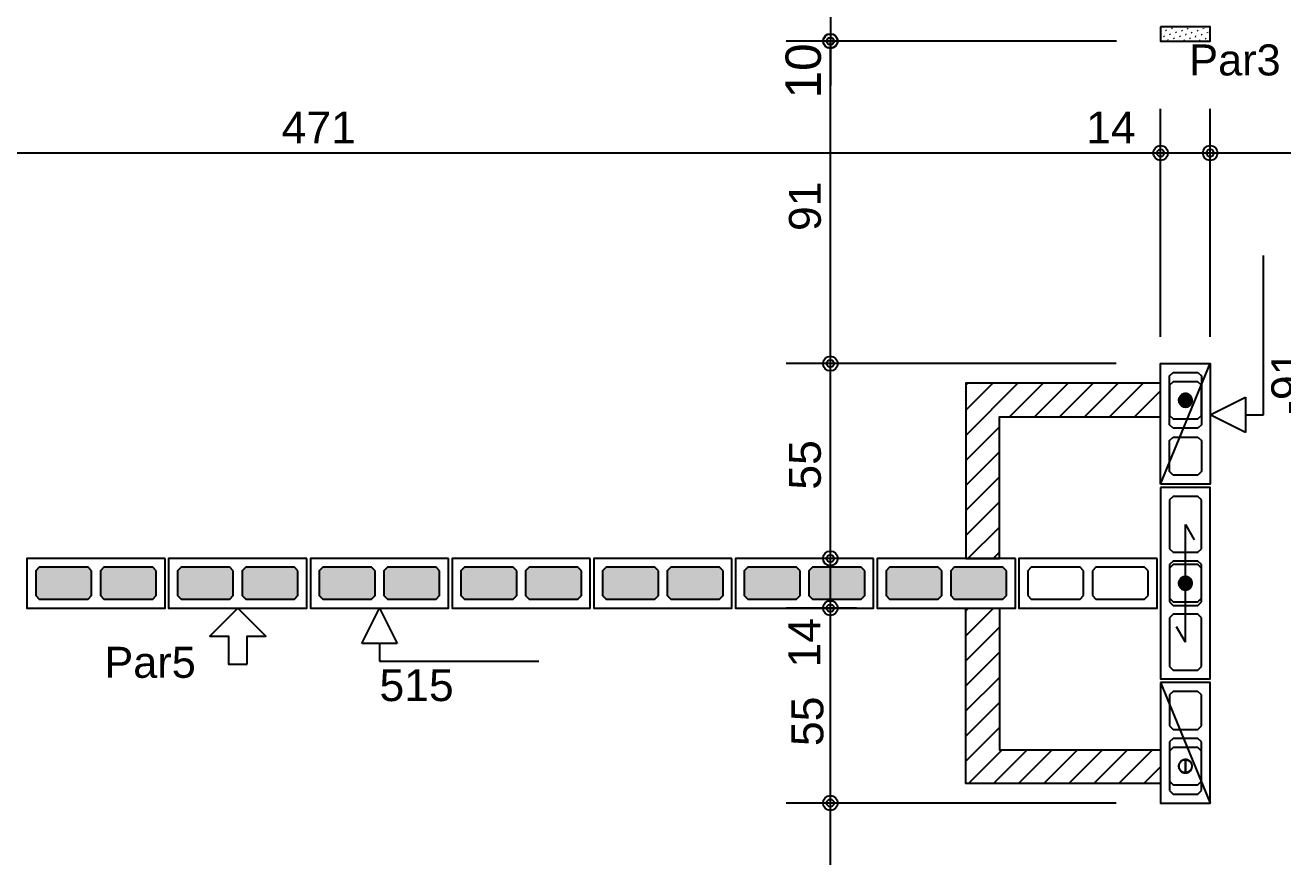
# Model space of a CAD drawing. Extents: x 0 to 119, y 0 to 84.
# Drawn here: x 15.12 to 22.22, y 62.32 to 67.01 of the extents above; entities that cross this region are included whole.
import ezdxf

# ---------------------------------------------------------------- set-up
doc = ezdxf.new("R2010")
doc.units = 0
doc.header["$MEASUREMENT"] = 0
doc.linetypes.add('ESTILO_TQS_0003', pattern=[1.5, 0.5, -0.4, 0.1, -0.5])
doc.linetypes.add('ESTILO_TQS_0005', pattern=[0.4, 0.3, -0.1])
for name, color, linetype in [('17', 90, 'CONTINUOUS'), ('18', 6, 'CONTINUOUS'), ('20', 1, 'CONTINUOUS'), ('27', 250, 'CONTINUOUS'), ('29', 9, 'CONTINUOUS'), ('3', 7, 'CONTINUOUS'), ('35', 255, 'CONTINUOUS'), ('9', 8, 'CONTINUOUS')]:
    doc.layers.add(name, color=color, linetype=linetype)
doc.styles.add('TQS_ARIAL', font='arial.ttf')

msp = doc.modelspace()

# ---------------------------------------------------------------- linework, layer by layer
at = {"layer": '17', "color": 90, "linetype": 'Continuous'}
for p, q in [((21.60025, 63.96555), (21.58025, 63.94555)), ((21.58025, 63.94555), (21.58025, 63.77555)), ((21.74025, 63.96555), (21.60025, 63.96555)), ((21.76025, 63.94555), (21.74025, 63.96555)), ((21.76025, 63.77555), (21.76025, 63.94555)), ((21.58025, 63.77555), (21.60025, 63.75555)), ((21.74025, 63.75555), (21.76025, 63.77555)), ((21.60025, 63.75555), (21.74025, 63.75555))]:
    msp.add_line(p, q, dxfattribs=at)
for points in [[(21.67025, 63.86115), (21.670311, 63.861147), (21.670371, 63.861138), (21.67043, 63.861123), (21.670487, 63.861101), (21.670541, 63.861075), (21.670593, 63.861043), (21.670641, 63.861005), (21.670685, 63.860963), (21.670724, 63.860917), (21.670759, 63.860867), (21.670789, 63.860814), (21.670813, 63.860758), (21.670831, 63.8607), (21.670843, 63.860641), (21.670849, 63.86058), (21.670849, 63.86052), (21.670843, 63.860459), (21.670831, 63.8604), (21.670813, 63.860342), (21.670789, 63.860286), (21.670759, 63.860233), (21.670724, 63.860183), (21.670685, 63.860137), (21.670641, 63.860095), (21.670593, 63.860058), (21.670541, 63.860025), (21.670487, 63.859999), (21.67043, 63.859978), (21.670371, 63.859962), (21.670311, 63.859953), (21.67025, 63.85995), (21.67025, 63.89835), (21.666426, 63.898156), (21.662641, 63.897576), (21.658934, 63.896617), (21.655343, 63.895287), (21.651906, 63.8936), (21.648656, 63.891575), (21.645628, 63.889231), (21.642853, 63.886593), (21.640359, 63.883688), (21.638171, 63.880545), (21.636313, 63.877197), (21.634803, 63.873678), (21.633657, 63.870025), (21.632886, 63.866274), (21.632499, 63.862465), (21.632499, 63.858635), (21.632886, 63.854826), (21.633657, 63.851075), (21.634803, 63.847422), (21.636313, 63.843903), (21.638171, 63.840555), (21.640359, 63.837412), (21.642853, 63.834507), (21.645628, 63.831869), (21.648656, 63.829525), (21.651906, 63.8275), (21.655343, 63.825813), (21.658934, 63.824484), (21.662641, 63.823524), (21.666426, 63.822944), (21.67025, 63.82275), (21.67025, 63.86115)], [(21.67025, 63.85995), (21.670189, 63.859953), (21.670129, 63.859962), (21.67007, 63.859978), (21.670013, 63.859999), (21.669959, 63.860025), (21.669907, 63.860058), (21.669859, 63.860095), (21.669815, 63.860137), (21.669776, 63.860183), (21.669741, 63.860233), (21.669711, 63.860286), (21.669687, 63.860342), (21.669669, 63.8604), (21.669657, 63.860459), (21.669651, 63.86052), (21.669651, 63.86058), (21.669657, 63.860641), (21.669669, 63.8607), (21.669687, 63.860758), (21.669711, 63.860814), (21.669741, 63.860867), (21.669776, 63.860917), (21.669815, 63.860963), (21.669859, 63.861005), (21.669907, 63.861043), (21.669959, 63.861075), (21.670013, 63.861101), (21.67007, 63.861123), (21.670129, 63.861138), (21.670189, 63.861147), (21.67025, 63.86115), (21.67025, 63.82275), (21.674074, 63.822944), (21.677859, 63.823524), (21.681566, 63.824484), (21.685157, 63.825813), (21.688594, 63.8275), (21.691844, 63.829525), (21.694872, 63.831869), (21.697647, 63.834507), (21.700141, 63.837412), (21.702329, 63.840555), (21.704187, 63.843903), (21.705697, 63.847422), (21.706843, 63.851075), (21.707614, 63.854826), (21.708001, 63.858636), (21.708001, 63.862465), (21.707614, 63.866274), (21.706843, 63.870025), (21.705697, 63.873678), (21.704187, 63.877197), (21.702329, 63.880545), (21.700141, 63.883688), (21.697647, 63.886593), (21.694872, 63.889231), (21.691844, 63.891575), (21.688594, 63.8936), (21.685157, 63.895287), (21.681566, 63.896617), (21.677859, 63.897576), (21.674074, 63.898156), (21.67025, 63.89835), (21.67025, 63.85995)]]:
    msp.add_lwpolyline(points, dxfattribs=at)
msp.add_circle((21.67025, 63.86055), 0.0372, dxfattribs=at)
for points in [[(21.632499, 63.862465), (21.632499, 63.858635), (21.632886, 63.866274)], [(21.632499, 63.858635), (21.632886, 63.854826), (21.632886, 63.866274)], [(21.632886, 63.866274), (21.632886, 63.854826), (21.633657, 63.870025)], [(21.632886, 63.854826), (21.633657, 63.851075), (21.633657, 63.870025)], [(21.633657, 63.870025), (21.633657, 63.851075), (21.634803, 63.873678)], [(21.633657, 63.851075), (21.634803, 63.847422), (21.634803, 63.873678)], [(21.634803, 63.873678), (21.634803, 63.847422), (21.636313, 63.877197)], [(21.634803, 63.847422), (21.636313, 63.843903), (21.636313, 63.877197)], [(21.636313, 63.877197), (21.636313, 63.843903), (21.638171, 63.880545)], [(21.636313, 63.843903), (21.638171, 63.840555), (21.638171, 63.880545)], [(21.638171, 63.880545), (21.638171, 63.840555), (21.640359, 63.883688)], [(21.638171, 63.840555), (21.640359, 63.837412), (21.640359, 63.883688)], [(21.640359, 63.883688), (21.640359, 63.837412), (21.642853, 63.886593)], [(21.640359, 63.837412), (21.642853, 63.834507), (21.642853, 63.886593)], [(21.642853, 63.886593), (21.642853, 63.834507), (21.645628, 63.889231)], [(21.642853, 63.834507), (21.645628, 63.831869), (21.645628, 63.889231)], [(21.645628, 63.889231), (21.645628, 63.831869), (21.648656, 63.891575)], [(21.645628, 63.831869), (21.648656, 63.829525), (21.648656, 63.891575)], [(21.648656, 63.891575), (21.648656, 63.829525), (21.651906, 63.8936)], [(21.648656, 63.829525), (21.651906, 63.8275), (21.651906, 63.8936)], [(21.651906, 63.8936), (21.651906, 63.8275), (21.655343, 63.895287)], [(21.651906, 63.8275), (21.655343, 63.825813), (21.655343, 63.895287)], [(21.655343, 63.895287), (21.655343, 63.825813), (21.658934, 63.896617)], [(21.655343, 63.825813), (21.658934, 63.824484), (21.658934, 63.896617)], [(21.658934, 63.896617), (21.658934, 63.824484), (21.662641, 63.897576)], [(21.658934, 63.824484), (21.662641, 63.823524), (21.662641, 63.897576)], [(21.666426, 63.822944), (21.666426, 63.898156), (21.662641, 63.823524)], [(21.662641, 63.897576), (21.662641, 63.823524), (21.666426, 63.898156)], [(21.666426, 63.822944), (21.67025, 63.86115), (21.67025, 63.89835)], [(21.666426, 63.822944), (21.67025, 63.89835), (21.666426, 63.898156)], [(21.666426, 63.822944), (21.67025, 63.82275), (21.67025, 63.86115)], [(21.669815, 63.860137), (21.67025, 63.85995), (21.669776, 63.860183)], [(21.67025, 63.85995), (21.67025, 63.85995), (21.669776, 63.860183)], [(21.669776, 63.860183), (21.67025, 63.85995), (21.669776, 63.860183)], [(21.67025, 63.85995), (21.67025, 63.85995), (21.669776, 63.860183)], [(21.669776, 63.860183), (21.67025, 63.85995), (21.669776, 63.860183)], [(21.67025, 63.85995), (21.67025, 63.85995), (21.669776, 63.860183)], [(21.669859, 63.860095), (21.67025, 63.85995), (21.669815, 63.860137)], [(21.67025, 63.85995), (21.67025, 63.85995), (21.669815, 63.860137)], [(21.669815, 63.860137), (21.67025, 63.85995), (21.669815, 63.860137)], [(21.67025, 63.85995), (21.67025, 63.85995), (21.669815, 63.860137)], [(21.669907, 63.860058), (21.67025, 63.85995), (21.669859, 63.860095)], [(21.67025, 63.85995), (21.67025, 63.85995), (21.669859, 63.860095)], [(21.669959, 63.860025), (21.67025, 63.85995), (21.669907, 63.860058)], [(21.67025, 63.85995), (21.67025, 63.85995), (21.669907, 63.860058)], [(21.67007, 63.859978), (21.67025, 63.85995), (21.669959, 63.860025)], [(21.67025, 63.85995), (21.67025, 63.85995), (21.669959, 63.860025)], [(21.67025, 63.85995), (21.67025, 63.85995), (21.67007, 63.859978)], [(21.67025, 63.85995), (21.67025, 63.85995), (21.67007, 63.859978)], [(21.67025, 63.85995), (21.674074, 63.898156), (21.67025, 63.89835)], [(21.67025, 63.85995), (21.67025, 63.82275), (21.674074, 63.898156)], [(21.67025, 63.82275), (21.674074, 63.822944), (21.674074, 63.898156)], [(21.67025, 63.86115), (21.670724, 63.860917), (21.67025, 63.86115)], [(21.670724, 63.860917), (21.670724, 63.860917), (21.67025, 63.86115)], [(21.67025, 63.86115), (21.670724, 63.860917), (21.67025, 63.86115)], [(21.670724, 63.860917), (21.670724, 63.860917), (21.67025, 63.86115)], [(21.67025, 63.86115), (21.670724, 63.860917), (21.67025, 63.86115)], [(21.670724, 63.860917), (21.670685, 63.860963), (21.67025, 63.86115)], [(21.67025, 63.86115), (21.670685, 63.860963), (21.67025, 63.86115)], [(21.670685, 63.860963), (21.670685, 63.860963), (21.67025, 63.86115)], [(21.67025, 63.86115), (21.670685, 63.860963), (21.67025, 63.86115)], [(21.670685, 63.860963), (21.670641, 63.861005), (21.67025, 63.86115)], [(21.67025, 63.86115), (21.670641, 63.861005), (21.67025, 63.86115)], [(21.670641, 63.861005), (21.670593, 63.861043), (21.67025, 63.86115)], [(21.67025, 63.86115), (21.670593, 63.861043), (21.67025, 63.86115)], [(21.670593, 63.861043), (21.670541, 63.861075), (21.67025, 63.86115)], [(21.67025, 63.86115), (21.670541, 63.861075), (21.67025, 63.86115)], [(21.670541, 63.861075), (21.67043, 63.861123), (21.67025, 63.86115)], [(21.67025, 63.86115), (21.67043, 63.861123), (21.67025, 63.86115)], [(21.67043, 63.861123), (21.67025, 63.86115), (21.67025, 63.86115)], [(21.67025, 63.86115), (21.67025, 63.86115), (21.67025, 63.86115)], [(21.67025, 63.86115), (21.67025, 63.86115), (21.67025, 63.86115)], [(21.67025, 63.86115), (21.67025, 63.86115), (21.67025, 63.86115)], [(21.67025, 63.86115), (21.67025, 63.86115), (21.67025, 63.86115)], [(21.67025, 63.86115), (21.67025, 63.86115), (21.67025, 63.86115)], [(21.67025, 63.86115), (21.67025, 63.86115), (21.67025, 63.86115)], [(21.67025, 63.86115), (21.67025, 63.86115), (21.67025, 63.86115)], [(21.67025, 63.86115), (21.67025, 63.86115), (21.67025, 63.86115)], [(21.67025, 63.86115), (21.67025, 63.86115), (21.67025, 63.86115)], [(21.67025, 63.86115), (21.67025, 63.86115), (21.67025, 63.86115)], [(21.67025, 63.86115), (21.67025, 63.86115), (21.67025, 63.86115)], [(21.67025, 63.86115), (21.67025, 63.86115), (21.67025, 63.86115)], [(21.67025, 63.85995), (21.67025, 63.85995), (21.67025, 63.85995)], [(21.67025, 63.85995), (21.67025, 63.85995), (21.67025, 63.85995)], [(21.67025, 63.85995), (21.67025, 63.85995), (21.67025, 63.85995)], [(21.67025, 63.85995), (21.67025, 63.85995), (21.67025, 63.85995)], [(21.67025, 63.85995), (21.67025, 63.85995), (21.67025, 63.85995)], [(21.67025, 63.85995), (21.67025, 63.85995), (21.67025, 63.85995)], [(21.67025, 63.85995), (21.67025, 63.85995), (21.67025, 63.85995)], [(21.67025, 63.85995), (21.67025, 63.85995), (21.67025, 63.85995)], [(21.67025, 63.85995), (21.67025, 63.85995), (21.67025, 63.85995)], [(21.67025, 63.85995), (21.67025, 63.85995), (21.67025, 63.85995)], [(21.67025, 63.85995), (21.67025, 63.85995), (21.67025, 63.85995)], [(21.67025, 63.85995), (21.67025, 63.85995), (21.67025, 63.85995)], [(21.674074, 63.898156), (21.674074, 63.822944), (21.677859, 63.897576)], [(21.674074, 63.822944), (21.677859, 63.823524), (21.677859, 63.897576)], [(21.677859, 63.897576), (21.677859, 63.823524), (21.681566, 63.896617)], [(21.677859, 63.823524), (21.681566, 63.824484), (21.681566, 63.896617)], [(21.681566, 63.896617), (21.681566, 63.824484), (21.685157, 63.895287)], [(21.681566, 63.824484), (21.685157, 63.825813), (21.685157, 63.895287)], [(21.685157, 63.895287), (21.685157, 63.825813), (21.688594, 63.8936)], [(21.685157, 63.825813), (21.688594, 63.8275), (21.688594, 63.8936)], [(21.688594, 63.8936), (21.688594, 63.8275), (21.691844, 63.891575)], [(21.688594, 63.8275), (21.691844, 63.829525), (21.691844, 63.891575)], [(21.691844, 63.891575), (21.691844, 63.829525), (21.694872, 63.889231)], [(21.691844, 63.829525), (21.694872, 63.831869), (21.694872, 63.889231)], [(21.694872, 63.889231), (21.694872, 63.831869), (21.697647, 63.886593)], [(21.694872, 63.831869), (21.697647, 63.834507), (21.697647, 63.886593)], [(21.697647, 63.886593), (21.697647, 63.834507), (21.700141, 63.883688)], [(21.697647, 63.834507), (21.700141, 63.837412), (21.700141, 63.883688)], [(21.700141, 63.883688), (21.700141, 63.837412), (21.702329, 63.880545)], [(21.700141, 63.837412), (21.702329, 63.840555), (21.702329, 63.880545)], [(21.702329, 63.880545), (21.702329, 63.840555), (21.704187, 63.877197)], [(21.702329, 63.840555), (21.704187, 63.843903), (21.704187, 63.877197)], [(21.704187, 63.877197), (21.704187, 63.843903), (21.705697, 63.873678)], [(21.704187, 63.843903), (21.705697, 63.847422), (21.705697, 63.873678)], [(21.705697, 63.873678), (21.705697, 63.847422), (21.706843, 63.870025)], [(21.705697, 63.847422), (21.706843, 63.851075), (21.706843, 63.870025)], [(21.706843, 63.870025), (21.706843, 63.851075), (21.707614, 63.866274)], [(21.706843, 63.851075), (21.707614, 63.854826), (21.707614, 63.866274)], [(21.707614, 63.866274), (21.707614, 63.854826), (21.708001, 63.862465)], [(21.707614, 63.854826), (21.708001, 63.858636), (21.708001, 63.862465)]]:
    msp.add_solid(points, dxfattribs=at)
at = {"layer": '18', "color": 6, "linetype": 'Continuous'}
for p, q in [((22.11025, 64.81055), (22.11025, 65.71055)), ((21.81025, 64.81055), (22.01025, 64.91055)), ((22.01025, 64.91055), (22.01025, 64.71055)), ((22.01025, 64.71055), (21.81025, 64.81055)), ((22.01025, 64.81055), (22.11025, 64.81055))]:
    msp.add_line(p, q, dxfattribs=at)
at = {"layer": '20', "color": 1, "linetype": 'Continuous'}
for p, q in [((17.02025, 63.52055), (17.12025, 63.72055)), ((17.12025, 63.72055), (17.22025, 63.52055)), ((17.22025, 63.52055), (17.02025, 63.52055)), ((17.12025, 63.52055), (17.12025, 63.42055)), ((17.12025, 63.42055), (18.02025, 63.42055))]:
    msp.add_line(p, q, dxfattribs=at)
at = {"layer": '27', "color": 250, "linetype": 'ESTILO_TQS_0005'}
for points in [[(21.60025, 64.73555), (21.58025, 64.75555), (21.58025, 65.03055), (21.60025, 65.05055), (21.74025, 65.05055), (21.76025, 65.03055), (21.76025, 64.75555), (21.74025, 64.73555), (21.60025, 64.73555)], [(21.60025, 64.47055), (21.58025, 64.49055), (21.58025, 64.66555), (21.60025, 64.68555), (21.74025, 64.68555), (21.76025, 64.66555), (21.76025, 64.49055), (21.74025, 64.47055), (21.60025, 64.47055)], [(21.60025, 64.35055), (21.58025, 64.33055), (21.58025, 64.05555), (21.60025, 64.03555), (21.74025, 64.03555), (21.76025, 64.05555), (21.76025, 64.33055), (21.74025, 64.35055), (21.60025, 64.35055)], [(21.60025, 63.98555), (21.58025, 63.96555), (21.58025, 63.75555), (21.60025, 63.73555), (21.74025, 63.73555), (21.76025, 63.75555), (21.76025, 63.96555), (21.74025, 63.98555), (21.60025, 63.98555)], [(15.49525, 63.93055), (15.47525, 63.95055), (15.20025, 63.95055), (15.18025, 63.93055), (15.18025, 63.79055), (15.20025, 63.77055), (15.47525, 63.77055), (15.49525, 63.79055), (15.49525, 63.93055)], [(15.86025, 63.93055), (15.84025, 63.95055), (15.56525, 63.95055), (15.54525, 63.93055), (15.54525, 63.79055), (15.56525, 63.77055), (15.84025, 63.77055), (15.86025, 63.79055), (15.86025, 63.93055)], [(16.29525, 63.93055), (16.27525, 63.95055), (16.00025, 63.95055), (15.98025, 63.93055), (15.98025, 63.79055), (16.00025, 63.77055), (16.27525, 63.77055), (16.29525, 63.79055), (16.29525, 63.93055)], [(16.66025, 63.93055), (16.64025, 63.95055), (16.36525, 63.95055), (16.34525, 63.93055), (16.34525, 63.79055), (16.36525, 63.77055), (16.64025, 63.77055), (16.66025, 63.79055), (16.66025, 63.93055)], [(17.09525, 63.93055), (17.07525, 63.95055), (16.80025, 63.95055), (16.78025, 63.93055), (16.78025, 63.79055), (16.80025, 63.77055), (17.07525, 63.77055), (17.09525, 63.79055), (17.09525, 63.93055)], [(17.46025, 63.93055), (17.44025, 63.95055), (17.16525, 63.95055), (17.14525, 63.93055), (17.14525, 63.79055), (17.16525, 63.77055), (17.44025, 63.77055), (17.46025, 63.79055), (17.46025, 63.93055)], [(17.89525, 63.93055), (17.87525, 63.95055), (17.60025, 63.95055), (17.58025, 63.93055), (17.58025, 63.79055), (17.60025, 63.77055), (17.87525, 63.77055), (17.89525, 63.79055), (17.89525, 63.93055)], [(18.26025, 63.93055), (18.24025, 63.95055), (17.96525, 63.95055), (17.94525, 63.93055), (17.94525, 63.79055), (17.96525, 63.77055), (18.24025, 63.77055), (18.26025, 63.79055), (18.26025, 63.93055)], [(18.69525, 63.93055), (18.67525, 63.95055), (18.40025, 63.95055), (18.38025, 63.93055), (18.38025, 63.79055), (18.40025, 63.77055), (18.67525, 63.77055), (18.69525, 63.79055), (18.69525, 63.93055)], [(19.06025, 63.93055), (19.04025, 63.95055), (18.76525, 63.95055), (18.74525, 63.93055), (18.74525, 63.79055), (18.76525, 63.77055), (19.04025, 63.77055), (19.06025, 63.79055), (19.06025, 63.93055)], [(19.49525, 63.93055), (19.47525, 63.95055), (19.20025, 63.95055), (19.18025, 63.93055), (19.18025, 63.79055), (19.20025, 63.77055), (19.47525, 63.77055), (19.49525, 63.79055), (19.49525, 63.93055)], [(19.86025, 63.93055), (19.84025, 63.95055), (19.56525, 63.95055), (19.54525, 63.93055), (19.54525, 63.79055), (19.56525, 63.77055), (19.84025, 63.77055), (19.86025, 63.79055), (19.86025, 63.93055)], [(20.29525, 63.93055), (20.27525, 63.95055), (20.00025, 63.95055), (19.98025, 63.93055), (19.98025, 63.79055), (20.00025, 63.77055), (20.27525, 63.77055), (20.29525, 63.79055), (20.29525, 63.93055)], [(20.66025, 63.93055), (20.64025, 63.95055), (20.36525, 63.95055), (20.34525, 63.93055), (20.34525, 63.79055), (20.36525, 63.77055), (20.64025, 63.77055), (20.66025, 63.79055), (20.66025, 63.93055)], [(21.09525, 63.93055), (21.07525, 63.95055), (20.80025, 63.95055), (20.78025, 63.93055), (20.78025, 63.79055), (20.80025, 63.77055), (21.07525, 63.77055), (21.09525, 63.79055), (21.09525, 63.93055)], [(21.46025, 63.93055), (21.44025, 63.95055), (21.16525, 63.95055), (21.14525, 63.93055), (21.14525, 63.79055), (21.16525, 63.77055), (21.44025, 63.77055), (21.46025, 63.79055), (21.46025, 63.93055)], [(21.60025, 63.68555), (21.58025, 63.66555), (21.58025, 63.39055), (21.60025, 63.37055), (21.74025, 63.37055), (21.76025, 63.39055), (21.76025, 63.66555), (21.74025, 63.68555), (21.60025, 63.68555)], [(21.60025, 63.250268), (21.58025, 63.230268), (21.58025, 63.055268), (21.60025, 63.035268), (21.74025, 63.035268), (21.76025, 63.055268), (21.76025, 63.230268), (21.74025, 63.250268), (21.60025, 63.250268)], [(21.60025, 62.985268), (21.58025, 62.965268), (21.58025, 62.690268), (21.60025, 62.670268), (21.74025, 62.670268), (21.76025, 62.690268), (21.76025, 62.965268), (21.74025, 62.985268), (21.60025, 62.985268)]]:
    msp.add_lwpolyline(points, dxfattribs=at)
at = {"layer": '29', "color": 9, "linetype": 'Continuous'}
for p, q in [((20.430384, 64.695268), (20.725114, 64.989999)), ((20.430384, 64.836689), (20.583693, 64.989999)), ((20.430384, 64.978111), (20.442271, 64.989999)), ((20.676535, 64.799999), (20.866535, 64.989999)), ((20.817957, 64.799999), (21.007957, 64.989999)), ((20.959378, 64.799999), (21.149378, 64.989999)), ((21.1008, 64.799999), (21.2908, 64.989999)), ((21.242221, 64.799999), (21.432221, 64.989999)), ((21.383642, 64.799999), (21.530151, 64.946507)), ((21.525064, 64.799999), (21.530246, 64.805181)), ((20.430384, 64.553847), (20.620292, 64.743755)), ((20.430384, 64.412425), (20.620292, 64.602334)), ((20.430384, 64.271004), (20.620292, 64.460913)), ((20.430384, 64.129583), (20.620292, 64.319491)), ((20.442772, 64.00055), (20.620292, 64.17807)), ((20.584194, 64.00055), (20.620292, 64.036649)), ((20.430384, 63.563897), (20.587036, 63.72055)), ((20.430384, 63.705319), (20.445615, 63.72055)), ((20.430384, 63.422476), (20.620292, 63.612385)), ((20.430384, 63.281055), (20.620292, 63.470963)), ((20.430384, 63.139633), (20.620292, 63.329542)), ((20.430384, 62.998212), (20.620292, 63.188121)), ((20.430384, 62.85679), (20.620292, 63.046699)), ((20.446116, 62.731101), (20.636116, 62.921101)), ((20.587537, 62.731101), (20.777537, 62.921101)), ((20.728959, 62.731101), (20.918959, 62.921101)), ((20.87038, 62.731101), (21.06038, 62.921101)), ((21.011801, 62.731101), (21.201801, 62.921101)), ((21.153223, 62.731101), (21.343223, 62.921101)), ((21.294644, 62.731101), (21.484644, 62.921101)), ((21.436065, 62.731101), (21.530185, 62.825221))]:
    msp.add_line(p, q, dxfattribs=at)
for points in [[(21.530121, 64.989999), (20.430384, 64.989999), (20.430384, 64.00055), (20.620292, 64.00055), (20.620292, 64.799999), (21.53025, 64.799999), (21.53025, 64.989999)], [(21.530121, 62.731101), (20.430384, 62.731101), (20.430384, 63.72055), (20.620292, 63.72055), (20.620292, 62.921101), (21.53025, 62.921101), (21.53025, 62.731101)]]:
    msp.add_lwpolyline(points, dxfattribs=at)
at = {"layer": '3', "color": 7, "linetype": 'Continuous'}
for p, q in [((21.530344, 66.967967), (21.530344, 66.967967)), ((21.541956, 67.00055), (21.541956, 67.00055)), ((21.5466, 66.995905), (21.5466, 66.995905)), ((21.558444, 66.984061), (21.56198, 66.980526)), ((21.580895, 66.961611), (21.58443, 66.958075)), ((21.58615, 67.00055), (21.58615, 67.00055)), ((21.591943, 66.994756), (21.595479, 66.991221)), ((21.608472, 66.978228), (21.608472, 66.978228)), ((21.614394, 66.972306), (21.61793, 66.96877)), ((21.630344, 67.00055), (21.630344, 67.00055)), ((21.647893, 66.983001), (21.651429, 66.979465)), ((21.670344, 66.96055), (21.673879, 66.957014)), ((21.674538, 67.00055), (21.674538, 67.00055)), ((21.681039, 66.994049), (21.684574, 66.990514)), ((21.703489, 66.971599), (21.707025, 66.968063)), ((21.718732, 67.00055), (21.718732, 67.00055)), ((21.736635, 66.982647), (21.740171, 66.979112)), ((21.759086, 66.960196), (21.762621, 66.956661)), ((21.762926, 67.00055), (21.762926, 67.00055)), ((21.769781, 66.993696), (21.773316, 66.99016)), ((21.792231, 66.971245), (21.795767, 66.967709)), ((21.807121, 67.00055), (21.807121, 67.00055)), ((21.530344, 66.923773), (21.530344, 66.923773)), ((21.547396, 66.950916), (21.550931, 66.94738)), ((21.569846, 66.928465), (21.573382, 66.924929)), ((21.603345, 66.93916), (21.606881, 66.935624)), ((21.636845, 66.949855), (21.64038, 66.946319)), ((21.659295, 66.927404), (21.662831, 66.923869)), ((21.692795, 66.938099), (21.69633, 66.934564)), ((21.72594, 66.949148), (21.729476, 66.945612)), ((21.732216, 66.942872), (21.732216, 66.942872)), ((21.748391, 66.926697), (21.751926, 66.923162)), ((21.781536, 66.937746), (21.785072, 66.93421)), ((21.794088, 66.925195), (21.794088, 66.925195)), ((21.53025, 64.42055), (21.81025, 65.10055)), ((21.60025, 64.99805), (21.58025, 64.97805)), ((21.58025, 64.97805), (21.58025, 64.80805)), ((21.74025, 64.99805), (21.60025, 64.99805)), ((21.76025, 64.97805), (21.74025, 64.99805)), ((21.76025, 64.80805), (21.76025, 64.97805)), ((21.58025, 64.80805), (21.60025, 64.78805)), ((21.60025, 64.78805), (21.74025, 64.78805)), ((21.74025, 64.78805), (21.76025, 64.80805)), ((21.67025, 63.52805), (21.67025, 64.19305)), ((21.67025, 64.19305), (21.72025, 64.106447)), ((21.67025, 63.52805), (21.62025, 63.614653)), ((21.53025, 63.300268), (21.81025, 62.620268)), ((21.60025, 62.932768), (21.58025, 62.912769)), ((21.58025, 62.912769), (21.58025, 62.742768)), ((21.74025, 62.932769), (21.60025, 62.932768)), ((21.76025, 62.912769), (21.74025, 62.932769)), ((21.76025, 62.742768), (21.76025, 62.912769)), ((21.58025, 62.742768), (21.60025, 62.722768)), ((21.60025, 62.722768), (21.74025, 62.722768)), ((21.74025, 62.722768), (21.76025, 62.742768))]:
    msp.add_line(p, q, dxfattribs=at)
for points in [[(21.530344, 67.00055), (21.530344, 66.92055), (21.810344, 66.92055), (21.810344, 67.00055), (21.530344, 67.00055)], [(21.53025, 64.42055), (21.53025, 65.10055), (21.81025, 65.10055), (21.81025, 64.42055), (21.53025, 64.42055)], [(21.67025, 64.89365), (21.670311, 64.893647), (21.670371, 64.893638), (21.67043, 64.893622), (21.670487, 64.893601), (21.670541, 64.893575), (21.670593, 64.893542), (21.670641, 64.893505), (21.670685, 64.893463), (21.670724, 64.893417), (21.670759, 64.893367), (21.670789, 64.893314), (21.670813, 64.893258), (21.670831, 64.8932), (21.670843, 64.893141), (21.670849, 64.89308), (21.670849, 64.89302), (21.670843, 64.892959), (21.670831, 64.8929), (21.670813, 64.892842), (21.670789, 64.892786), (21.670759, 64.892733), (21.670724, 64.892683), (21.670685, 64.892637), (21.670641, 64.892595), (21.670593, 64.892558), (21.670541, 64.892525), (21.670487, 64.892499), (21.67043, 64.892478), (21.670371, 64.892462), (21.670311, 64.892453), (21.67025, 64.89245), (21.67025, 64.93085), (21.666426, 64.930656), (21.662641, 64.930076), (21.658934, 64.929116), (21.655343, 64.927787), (21.651906, 64.9261), (21.648656, 64.924075), (21.645628, 64.921731), (21.642853, 64.919093), (21.640359, 64.916188), (21.638171, 64.913045), (21.636313, 64.909697), (21.634803, 64.906178), (21.633657, 64.902525), (21.632886, 64.898774), (21.632499, 64.894965), (21.632499, 64.891135), (21.632886, 64.887326), (21.633657, 64.883575), (21.634803, 64.879922), (21.636313, 64.876403), (21.638171, 64.873055), (21.640359, 64.869912), (21.642853, 64.867007), (21.645628, 64.864369), (21.648656, 64.862025), (21.651906, 64.86), (21.655343, 64.858313), (21.658934, 64.856984), (21.662641, 64.856024), (21.666426, 64.855444), (21.67025, 64.85525), (21.67025, 64.89365)], [(21.67025, 64.89245), (21.670189, 64.892453), (21.670129, 64.892462), (21.67007, 64.892478), (21.670013, 64.892499), (21.669959, 64.892525), (21.669907, 64.892558), (21.669859, 64.892595), (21.669815, 64.892637), (21.669776, 64.892683), (21.669741, 64.892733), (21.669711, 64.892786), (21.669687, 64.892842), (21.669669, 64.8929), (21.669657, 64.892959), (21.669651, 64.89302), (21.669651, 64.89308), (21.669657, 64.893141), (21.669669, 64.8932), (21.669687, 64.893258), (21.669711, 64.893314), (21.669741, 64.893367), (21.669776, 64.893417), (21.669815, 64.893463), (21.669859, 64.893505), (21.669907, 64.893542), (21.669959, 64.893575), (21.670013, 64.893601), (21.67007, 64.893622), (21.670129, 64.893638), (21.670189, 64.893647), (21.67025, 64.89365), (21.67025, 64.85525), (21.674074, 64.855444), (21.677859, 64.856024), (21.681566, 64.856984), (21.685157, 64.858313), (21.688594, 64.86), (21.691844, 64.862025), (21.694872, 64.864369), (21.697647, 64.867007), (21.700141, 64.869912), (21.702329, 64.873055), (21.704187, 64.876403), (21.705697, 64.879922), (21.706843, 64.883575), (21.707614, 64.887326), (21.708001, 64.891135), (21.708001, 64.894965), (21.707614, 64.898774), (21.706843, 64.902525), (21.705697, 64.906178), (21.704187, 64.909697), (21.702329, 64.913045), (21.700141, 64.916188), (21.697647, 64.919093), (21.694872, 64.921731), (21.691844, 64.924075), (21.688594, 64.9261), (21.685157, 64.927787), (21.681566, 64.929116), (21.677859, 64.930076), (21.674074, 64.930656), (21.67025, 64.93085), (21.67025, 64.89245)], [(21.53025, 64.40055), (21.53025, 63.32055), (21.81025, 63.32055), (21.81025, 64.40055), (21.53025, 64.40055)], [(15.91025, 64.00055), (15.13025, 64.00055), (15.13025, 63.72055), (15.91025, 63.72055), (15.91025, 64.00055)], [(16.71025, 64.00055), (15.93025, 64.00055), (15.93025, 63.72055), (16.71025, 63.72055), (16.71025, 64.00055)], [(17.51025, 64.00055), (16.73025, 64.00055), (16.73025, 63.72055), (17.51025, 63.72055), (17.51025, 64.00055)], [(18.31025, 64.00055), (17.53025, 64.00055), (17.53025, 63.72055), (18.31025, 63.72055), (18.31025, 64.00055)], [(19.11025, 64.00055), (18.33025, 64.00055), (18.33025, 63.72055), (19.11025, 63.72055), (19.11025, 64.00055)], [(19.91025, 64.00055), (19.13025, 64.00055), (19.13025, 63.72055), (19.91025, 63.72055), (19.91025, 64.00055)], [(20.71025, 64.00055), (19.93025, 64.00055), (19.93025, 63.72055), (20.71025, 63.72055), (20.71025, 64.00055)], [(21.51025, 64.00055), (20.73025, 64.00055), (20.73025, 63.72055), (21.51025, 63.72055), (21.51025, 64.00055)], [(16.372908, 63.404603), (16.372908, 63.562576), (16.478224, 63.562576), (16.32025, 63.72055), (16.162276, 63.562576), (16.267592, 63.562576), (16.267592, 63.404603), (16.372908, 63.404603)], [(21.53025, 63.300268), (21.53025, 62.620268), (21.81025, 62.620268), (21.81025, 63.300268), (21.53025, 63.300268)], [(21.67025, 62.828368), (21.670311, 62.828365), (21.670371, 62.828356), (21.67043, 62.828341), (21.670487, 62.82832), (21.670541, 62.828293), (21.670593, 62.828261), (21.670641, 62.828224), (21.670685, 62.828182), (21.670724, 62.828136), (21.670759, 62.828086), (21.670789, 62.828033), (21.670813, 62.827977), (21.670831, 62.827919), (21.670843, 62.827859), (21.670849, 62.827799), (21.670849, 62.827738), (21.670843, 62.827678), (21.670831, 62.827618), (21.670813, 62.82756), (21.670789, 62.827504), (21.670759, 62.827451), (21.670724, 62.827401), (21.670685, 62.827355), (21.670641, 62.827313), (21.670593, 62.827276), (21.670541, 62.827244), (21.670487, 62.827217), (21.67043, 62.827196), (21.670371, 62.827181), (21.670311, 62.827172), (21.67025, 62.827168), (21.67025, 62.865568), (21.666426, 62.865375), (21.662641, 62.864795), (21.658934, 62.863835), (21.655343, 62.862505), (21.651906, 62.860819), (21.648656, 62.858793), (21.645628, 62.85645), (21.642853, 62.853811), (21.640359, 62.850906), (21.638171, 62.847763), (21.636313, 62.844415), (21.634803, 62.840897), (21.633657, 62.837243), (21.632886, 62.833492), (21.632499, 62.829683), (21.632499, 62.825854), (21.632886, 62.822044), (21.633657, 62.818294), (21.634803, 62.81464), (21.636313, 62.811122), (21.638171, 62.807774), (21.640359, 62.804631), (21.642853, 62.801726), (21.645628, 62.799087), (21.648656, 62.796744), (21.651906, 62.794718), (21.655343, 62.793032), (21.658934, 62.791702), (21.662641, 62.790742), (21.666426, 62.790162), (21.67025, 62.789968), (21.67025, 62.828368)], [(21.67025, 62.827168), (21.670189, 62.827172), (21.670129, 62.827181), (21.67007, 62.827196), (21.670013, 62.827217), (21.669959, 62.827244), (21.669907, 62.827276), (21.669859, 62.827313), (21.669815, 62.827355), (21.669776, 62.827401), (21.669741, 62.827451), (21.669711, 62.827504), (21.669687, 62.82756), (21.669669, 62.827618), (21.669657, 62.827678), (21.669651, 62.827738), (21.669651, 62.827799), (21.669657, 62.827859), (21.669669, 62.827919), (21.669687, 62.827977), (21.669711, 62.828033), (21.669741, 62.828086), (21.669776, 62.828136), (21.669815, 62.828182), (21.669859, 62.828224), (21.669907, 62.828261), (21.669959, 62.828293), (21.670013, 62.82832), (21.67007, 62.828341), (21.670129, 62.828356), (21.670189, 62.828365), (21.67025, 62.828368), (21.67025, 62.789968), (21.674074, 62.790162), (21.677859, 62.790742), (21.681566, 62.791702), (21.685157, 62.793032), (21.688594, 62.794718), (21.691844, 62.796744), (21.694872, 62.799087), (21.697647, 62.801726), (21.700141, 62.804631), (21.702329, 62.807774), (21.704187, 62.811122), (21.705697, 62.81464), (21.706843, 62.818294), (21.707614, 62.822045), (21.708001, 62.825854), (21.708001, 62.829683), (21.707614, 62.833492), (21.706843, 62.837243), (21.705697, 62.840897), (21.704187, 62.844415), (21.702329, 62.847763), (21.700141, 62.850906), (21.697647, 62.853811), (21.694872, 62.85645), (21.691844, 62.858793), (21.688594, 62.860819), (21.685157, 62.862505), (21.681566, 62.863835), (21.677859, 62.864795), (21.674074, 62.865375), (21.67025, 62.865568), (21.67025, 62.827168)]]:
    msp.add_lwpolyline(points, dxfattribs=at)
for centre in [(21.67025, 64.89305), (21.67025, 62.827768)]:
    msp.add_circle(centre, 0.0372, dxfattribs=at)
for points in [[(21.632499, 64.894965), (21.632499, 64.891135), (21.632886, 64.898774)], [(21.632499, 64.891135), (21.632886, 64.887326), (21.632886, 64.898774)], [(21.632886, 64.898774), (21.632886, 64.887326), (21.633657, 64.902525)], [(21.632886, 64.887326), (21.633657, 64.883575), (21.633657, 64.902525)], [(21.633657, 64.902525), (21.633657, 64.883575), (21.634803, 64.906178)], [(21.633657, 64.883575), (21.634803, 64.879922), (21.634803, 64.906178)], [(21.634803, 64.906178), (21.634803, 64.879922), (21.636313, 64.909697)], [(21.634803, 64.879922), (21.636313, 64.876403), (21.636313, 64.909697)], [(21.636313, 64.909697), (21.636313, 64.876403), (21.638171, 64.913045)], [(21.636313, 64.876403), (21.638171, 64.873055), (21.638171, 64.913045)], [(21.638171, 64.913045), (21.638171, 64.873055), (21.640359, 64.916188)], [(21.638171, 64.873055), (21.640359, 64.869912), (21.640359, 64.916188)], [(21.640359, 64.916188), (21.640359, 64.869912), (21.642853, 64.919093)], [(21.640359, 64.869912), (21.642853, 64.867007), (21.642853, 64.919093)], [(21.642853, 64.919093), (21.642853, 64.867007), (21.645628, 64.921731)], [(21.642853, 64.867007), (21.645628, 64.864369), (21.645628, 64.921731)], [(21.645628, 64.921731), (21.645628, 64.864369), (21.648656, 64.924075)], [(21.645628, 64.864369), (21.648656, 64.862025), (21.648656, 64.924075)], [(21.648656, 64.924075), (21.648656, 64.862025), (21.651906, 64.9261)], [(21.648656, 64.862025), (21.651906, 64.86), (21.651906, 64.9261)], [(21.651906, 64.9261), (21.651906, 64.86), (21.655343, 64.927787)], [(21.651906, 64.86), (21.655343, 64.858313), (21.655343, 64.927787)], [(21.655343, 64.927787), (21.655343, 64.858313), (21.658934, 64.929116)], [(21.655343, 64.858313), (21.658934, 64.856984), (21.658934, 64.929116)], [(21.658934, 64.929116), (21.658934, 64.856984), (21.662641, 64.930076)], [(21.658934, 64.856984), (21.662641, 64.856024), (21.662641, 64.930076)], [(21.662641, 64.930076), (21.662641, 64.856024), (21.666426, 64.930656)], [(21.662641, 64.856024), (21.666426, 64.855444), (21.666426, 64.930656)], [(21.666426, 64.930656), (21.666426, 64.855444), (21.67025, 64.93085)], [(21.666426, 64.855444), (21.67025, 64.85525), (21.67025, 64.93085)], [(21.67025, 64.93085), (21.67025, 64.85525), (21.67025, 64.89365)], [(21.67025, 64.89245), (21.674074, 64.930656), (21.67025, 64.93085)], [(21.67025, 64.89245), (21.67025, 64.85525), (21.674074, 64.930656)], [(21.67025, 64.85525), (21.674074, 64.855444), (21.674074, 64.930656)], [(21.674074, 64.930656), (21.674074, 64.855444), (21.677859, 64.930076)], [(21.674074, 64.855444), (21.677859, 64.856024), (21.677859, 64.930076)], [(21.677859, 64.930076), (21.677859, 64.856024), (21.681566, 64.929116)], [(21.677859, 64.856024), (21.681566, 64.856984), (21.681566, 64.929116)], [(21.681566, 64.929116), (21.681566, 64.856984), (21.685157, 64.927787)], [(21.681566, 64.856984), (21.685157, 64.858313), (21.685157, 64.927787)], [(21.685157, 64.927787), (21.685157, 64.858313), (21.688594, 64.9261)], [(21.685157, 64.858313), (21.688594, 64.86), (21.688594, 64.9261)], [(21.688594, 64.9261), (21.688594, 64.86), (21.691844, 64.924075)], [(21.688594, 64.86), (21.691844, 64.862025), (21.691844, 64.924075)], [(21.691844, 64.924075), (21.691844, 64.862025), (21.694872, 64.921731)], [(21.691844, 64.862025), (21.694872, 64.864369), (21.694872, 64.921731)], [(21.694872, 64.921731), (21.694872, 64.864369), (21.697647, 64.919093)], [(21.694872, 64.864369), (21.697647, 64.867007), (21.697647, 64.919093)], [(21.697647, 64.919093), (21.697647, 64.867007), (21.700141, 64.916188)], [(21.697647, 64.867007), (21.700141, 64.869912), (21.700141, 64.916188)], [(21.700141, 64.916188), (21.700141, 64.869912), (21.702329, 64.913045)], [(21.700141, 64.869912), (21.702329, 64.873055), (21.702329, 64.913045)], [(21.702329, 64.913045), (21.702329, 64.873055), (21.704187, 64.909697)], [(21.702329, 64.873055), (21.704187, 64.876403), (21.704187, 64.909697)], [(21.704187, 64.909697), (21.704187, 64.876403), (21.705697, 64.906178)], [(21.704187, 64.876403), (21.705697, 64.879922), (21.705697, 64.906178)], [(21.705697, 64.906178), (21.705697, 64.879922), (21.706843, 64.902525)], [(21.705697, 64.879922), (21.706843, 64.883575), (21.706843, 64.902525)], [(21.706843, 64.902525), (21.706843, 64.883575), (21.707614, 64.898774)], [(21.706843, 64.883575), (21.707614, 64.887326), (21.707614, 64.898774)], [(21.707614, 64.898774), (21.707614, 64.887326), (21.708001, 64.894965)], [(21.707614, 64.887326), (21.708001, 64.891135), (21.708001, 64.894965)], [(21.669815, 64.892637), (21.67025, 64.89245), (21.669776, 64.892683)], [(21.67025, 64.89245), (21.67025, 64.89245), (21.669776, 64.892683)], [(21.669776, 64.892683), (21.67025, 64.89245), (21.669776, 64.892683)], [(21.67025, 64.89245), (21.67025, 64.89245), (21.669776, 64.892683)], [(21.669776, 64.892683), (21.67025, 64.89245), (21.669776, 64.892683)], [(21.67025, 64.89245), (21.67025, 64.89245), (21.669776, 64.892683)], [(21.669859, 64.892595), (21.67025, 64.89245), (21.669815, 64.892637)], [(21.67025, 64.89245), (21.67025, 64.89245), (21.669815, 64.892637)], [(21.669815, 64.892637), (21.67025, 64.89245), (21.669815, 64.892637)], [(21.67025, 64.89245), (21.67025, 64.89245), (21.669815, 64.892637)], [(21.669907, 64.892558), (21.67025, 64.89245), (21.669859, 64.892595)], [(21.67025, 64.89245), (21.67025, 64.89245), (21.669859, 64.892595)], [(21.669959, 64.892525), (21.67025, 64.89245), (21.669907, 64.892558)], [(21.67025, 64.89245), (21.67025, 64.89245), (21.669907, 64.892558)], [(21.67007, 64.892478), (21.67025, 64.89245), (21.669959, 64.892525)], [(21.67025, 64.89245), (21.67025, 64.89245), (21.669959, 64.892525)], [(21.67025, 64.89245), (21.67025, 64.89245), (21.67007, 64.892478)], [(21.67025, 64.89245), (21.67025, 64.89245), (21.67007, 64.892478)], [(21.67025, 64.89365), (21.670724, 64.893417), (21.67025, 64.89365)], [(21.670724, 64.893417), (21.670724, 64.893417), (21.67025, 64.89365)], [(21.67025, 64.89365), (21.670724, 64.893417), (21.67025, 64.89365)], [(21.670724, 64.893417), (21.670724, 64.893417), (21.67025, 64.89365)], [(21.67025, 64.89365), (21.670724, 64.893417), (21.67025, 64.89365)], [(21.670724, 64.893417), (21.670685, 64.893463), (21.67025, 64.89365)], [(21.67025, 64.89365), (21.670685, 64.893463), (21.67025, 64.89365)], [(21.670685, 64.893463), (21.670685, 64.893463), (21.67025, 64.89365)], [(21.67025, 64.89365), (21.670685, 64.893463), (21.67025, 64.89365)], [(21.670685, 64.893463), (21.670641, 64.893505), (21.67025, 64.89365)], [(21.67025, 64.89365), (21.670641, 64.893505), (21.67025, 64.89365)], [(21.670641, 64.893505), (21.670593, 64.893542), (21.67025, 64.89365)], [(21.67025, 64.89365), (21.670593, 64.893542), (21.67025, 64.89365)], [(21.670593, 64.893542), (21.670541, 64.893575), (21.67025, 64.89365)], [(21.67025, 64.89365), (21.670541, 64.893575), (21.67025, 64.89365)], [(21.670541, 64.893575), (21.67043, 64.893622), (21.67025, 64.89365)], [(21.67025, 64.89365), (21.67043, 64.893622), (21.67025, 64.89365)], [(21.67043, 64.893622), (21.67025, 64.89365), (21.67025, 64.89365)], [(21.67025, 64.89365), (21.67025, 64.89365), (21.67025, 64.89365)], [(21.67025, 64.89365), (21.67025, 64.89365), (21.67025, 64.89365)], [(21.67025, 64.89365), (21.67025, 64.89365), (21.67025, 64.89365)], [(21.67025, 64.89365), (21.67025, 64.89365), (21.67025, 64.89365)], [(21.67025, 64.89365), (21.67025, 64.89365), (21.67025, 64.89365)], [(21.67025, 64.89365), (21.67025, 64.89365), (21.67025, 64.89365)], [(21.67025, 64.89365), (21.67025, 64.89365), (21.67025, 64.89365)], [(21.67025, 64.89365), (21.67025, 64.89365), (21.67025, 64.89365)], [(21.67025, 64.89365), (21.67025, 64.89365), (21.67025, 64.89365)], [(21.67025, 64.89365), (21.67025, 64.89365), (21.67025, 64.89365)], [(21.67025, 64.89365), (21.67025, 64.89365), (21.67025, 64.89365)], [(21.67025, 64.89365), (21.67025, 64.89365), (21.67025, 64.89365)], [(21.67025, 64.89245), (21.67025, 64.89245), (21.67025, 64.89245)], [(21.67025, 64.89245), (21.67025, 64.89245), (21.67025, 64.89245)], [(21.67025, 64.89245), (21.67025, 64.89245), (21.67025, 64.89245)], [(21.67025, 64.89245), (21.67025, 64.89245), (21.67025, 64.89245)], [(21.67025, 64.89245), (21.67025, 64.89245), (21.67025, 64.89245)], [(21.67025, 64.89245), (21.67025, 64.89245), (21.67025, 64.89245)], [(21.67025, 64.89245), (21.67025, 64.89245), (21.67025, 64.89245)], [(21.67025, 64.89245), (21.67025, 64.89245), (21.67025, 64.89245)], [(21.67025, 64.89245), (21.67025, 64.89245), (21.67025, 64.89245)], [(21.67025, 64.89245), (21.67025, 64.89245), (21.67025, 64.89245)], [(21.67025, 64.89245), (21.67025, 64.89245), (21.67025, 64.89245)], [(21.67025, 64.89245), (21.67025, 64.89245), (21.67025, 64.89245)]]:
    msp.add_solid(points, dxfattribs=at)
at = {"layer": '35', "color": 255, "linetype": 'Continuous'}
for p, q in [((19.666031, 67.37055), (19.666031, 66.67055)), ((21.280344, 66.92055), (19.416031, 66.92055)), ((21.280344, 66.92055), (19.416031, 66.92055)), ((19.666031, 65.10055), (19.666031, 66.92055)), ((21.530344, 66.92055), (21.530344, 66.92055)), ((21.530344, 66.92055), (21.530344, 66.92055)), ((21.53025, 65.25055), (21.53025, 66.53915)), ((21.53025, 65.25055), (21.53025, 66.53915)), ((21.81025, 65.25055), (21.81025, 66.53915)), ((21.81025, 65.25055), (21.81025, 66.53915)), ((12.11025, 66.28915), (21.53025, 66.28915)), ((21.53025, 66.28915), (21.81025, 66.28915)), ((21.81025, 66.28915), (23.63025, 66.28915)), ((21.28025, 65.10055), (19.416031, 65.10055)), ((21.28025, 65.10055), (19.416031, 65.10055)), ((19.666031, 64.00055), (19.666031, 65.10055)), ((21.53025, 65.10055), (21.53025, 65.10055)), ((21.53025, 65.10055), (21.53025, 65.10055)), ((21.53025, 65.00055), (21.53025, 65.00055)), ((21.53025, 65.00055), (21.53025, 65.00055)), ((21.81025, 65.00055), (21.81025, 65.00055)), ((21.81025, 65.00055), (21.81025, 65.00055)), ((19.861287, 64.00055), (19.416031, 64.00055)), ((19.861287, 64.00055), (19.416031, 64.00055)), ((19.666031, 63.72055), (19.666031, 64.00055)), ((20.111287, 64.00055), (20.111287, 64.00055)), ((20.111287, 64.00055), (20.111287, 64.00055)), ((19.814145, 63.72055), (19.416031, 63.72055)), ((19.814145, 63.72055), (19.416031, 63.72055)), ((19.666031, 62.620268), (19.666031, 63.72055)), ((20.064145, 63.72055), (20.064145, 63.72055)), ((20.064145, 63.72055), (20.064145, 63.72055)), ((21.28025, 62.620268), (19.416031, 62.620268)), ((21.28025, 62.620268), (19.416031, 62.620268)), ((19.666031, 60.80055), (19.666031, 62.620268)), ((21.53025, 62.620268), (21.53025, 62.620268)), ((21.53025, 62.620268), (21.53025, 62.620268))]:
    msp.add_line(p, q, dxfattribs=at)
for centre, radius in [((19.666031, 66.92055), 0.041625), ((19.666031, 66.92055), 0.04), ((19.666031, 66.92055), 0.02075), ((19.666031, 66.92055), 0.02), ((21.53025, 66.28915), 0.041625), ((21.53025, 66.28915), 0.041625), ((21.81025, 66.28915), 0.041625), ((21.81025, 66.28915), 0.041625), ((21.53025, 66.28915), 0.02075), ((21.53025, 66.28915), 0.02075), ((21.81025, 66.28915), 0.02075), ((21.81025, 66.28915), 0.02075), ((19.666031, 65.10055), 0.041625), ((19.666031, 65.10055), 0.041625), ((19.666031, 65.10055), 0.02075), ((19.666031, 65.10055), 0.02075), ((19.666031, 64.00055), 0.041625), ((19.666031, 64.00055), 0.041625), ((19.666031, 64.00055), 0.02075), ((19.666031, 64.00055), 0.02075), ((19.666031, 63.72055), 0.041625), ((19.666031, 63.72055), 0.041625), ((19.666031, 63.72055), 0.02075), ((19.666031, 63.72055), 0.02075), ((19.666031, 62.620268), 0.041625), ((19.666031, 62.620268), 0.041625), ((19.666031, 62.620268), 0.02075), ((19.666031, 62.620268), 0.02075)]:
    msp.add_circle(centre, radius, dxfattribs=at)
at = {"layer": '9', "color": 8, "linetype": 'Continuous'}
for points in [[(15.49525, 63.93055), (15.47525, 63.95055), (15.20025, 63.95055), (15.18025, 63.93055), (15.18025, 63.79055), (15.20025, 63.77055), (15.47525, 63.77055), (15.49525, 63.79055), (15.49525, 63.93055)], [(15.86025, 63.93055), (15.84025, 63.95055), (15.56525, 63.95055), (15.54525, 63.93055), (15.54525, 63.79055), (15.56525, 63.77055), (15.84025, 63.77055), (15.86025, 63.79055), (15.86025, 63.93055)], [(16.29525, 63.93055), (16.27525, 63.95055), (16.00025, 63.95055), (15.98025, 63.93055), (15.98025, 63.79055), (16.00025, 63.77055), (16.27525, 63.77055), (16.29525, 63.79055), (16.29525, 63.93055)], [(16.66025, 63.93055), (16.64025, 63.95055), (16.36525, 63.95055), (16.34525, 63.93055), (16.34525, 63.79055), (16.36525, 63.77055), (16.64025, 63.77055), (16.66025, 63.79055), (16.66025, 63.93055)], [(17.09525, 63.93055), (17.07525, 63.95055), (16.80025, 63.95055), (16.78025, 63.93055), (16.78025, 63.79055), (16.80025, 63.77055), (17.07525, 63.77055), (17.09525, 63.79055), (17.09525, 63.93055)], [(17.46025, 63.93055), (17.44025, 63.95055), (17.16525, 63.95055), (17.14525, 63.93055), (17.14525, 63.79055), (17.16525, 63.77055), (17.44025, 63.77055), (17.46025, 63.79055), (17.46025, 63.93055)], [(17.89525, 63.93055), (17.87525, 63.95055), (17.60025, 63.95055), (17.58025, 63.93055), (17.58025, 63.79055), (17.60025, 63.77055), (17.87525, 63.77055), (17.89525, 63.79055), (17.89525, 63.93055)], [(18.26025, 63.93055), (18.24025, 63.95055), (17.96525, 63.95055), (17.94525, 63.93055), (17.94525, 63.79055), (17.96525, 63.77055), (18.24025, 63.77055), (18.26025, 63.79055), (18.26025, 63.93055)], [(18.69525, 63.93055), (18.67525, 63.95055), (18.40025, 63.95055), (18.38025, 63.93055), (18.38025, 63.79055), (18.40025, 63.77055), (18.67525, 63.77055), (18.69525, 63.79055), (18.69525, 63.93055)], [(19.06025, 63.93055), (19.04025, 63.95055), (18.76525, 63.95055), (18.74525, 63.93055), (18.74525, 63.79055), (18.76525, 63.77055), (19.04025, 63.77055), (19.06025, 63.79055), (19.06025, 63.93055)], [(19.49525, 63.93055), (19.47525, 63.95055), (19.20025, 63.95055), (19.18025, 63.93055), (19.18025, 63.79055), (19.20025, 63.77055), (19.47525, 63.77055), (19.49525, 63.79055), (19.49525, 63.93055)], [(19.86025, 63.93055), (19.84025, 63.95055), (19.56525, 63.95055), (19.54525, 63.93055), (19.54525, 63.79055), (19.56525, 63.77055), (19.84025, 63.77055), (19.86025, 63.79055), (19.86025, 63.93055)], [(20.29525, 63.93055), (20.27525, 63.95055), (20.00025, 63.95055), (19.98025, 63.93055), (19.98025, 63.79055), (20.00025, 63.77055), (20.27525, 63.77055), (20.29525, 63.79055), (20.29525, 63.93055)], [(20.66025, 63.93055), (20.64025, 63.95055), (20.36525, 63.95055), (20.34525, 63.93055), (20.34525, 63.79055), (20.36525, 63.77055), (20.64025, 63.77055), (20.66025, 63.79055), (20.66025, 63.93055)]]:
    msp.add_lwpolyline(points, dxfattribs=at)
for points in [[(15.49525, 63.93055), (15.20025, 63.95055), (15.18025, 63.93055)], [(15.49525, 63.93055), (15.18025, 63.93055), (15.18025, 63.79055)], [(15.49525, 63.93055), (15.18025, 63.79055), (15.20025, 63.77055)], [(15.49525, 63.93055), (15.47525, 63.95055), (15.20025, 63.95055)], [(15.49525, 63.93055), (15.20025, 63.77055), (15.47525, 63.77055)], [(15.49525, 63.93055), (15.47525, 63.77055), (15.49525, 63.79055)], [(15.49525, 63.93055), (15.49525, 63.79055), (15.49525, 63.93055)], [(15.86025, 63.93055), (15.56525, 63.95055), (15.54525, 63.93055)], [(15.86025, 63.93055), (15.54525, 63.93055), (15.54525, 63.79055)], [(15.86025, 63.93055), (15.54525, 63.79055), (15.56525, 63.77055)], [(15.86025, 63.93055), (15.84025, 63.95055), (15.56525, 63.95055)], [(15.86025, 63.93055), (15.56525, 63.77055), (15.84025, 63.77055)], [(15.86025, 63.93055), (15.84025, 63.77055), (15.86025, 63.79055)], [(15.86025, 63.93055), (15.86025, 63.79055), (15.86025, 63.93055)], [(16.29525, 63.93055), (16.00025, 63.95055), (15.98025, 63.93055)], [(16.29525, 63.93055), (15.98025, 63.93055), (15.98025, 63.79055)], [(16.29525, 63.93055), (15.98025, 63.79055), (16.00025, 63.77055)], [(16.29525, 63.93055), (16.27525, 63.95055), (16.00025, 63.95055)], [(16.29525, 63.93055), (16.00025, 63.77055), (16.27525, 63.77055)], [(16.29525, 63.93055), (16.27525, 63.77055), (16.29525, 63.79055)], [(16.29525, 63.93055), (16.29525, 63.79055), (16.29525, 63.93055)], [(16.66025, 63.93055), (16.36525, 63.95055), (16.34525, 63.93055)], [(16.66025, 63.93055), (16.34525, 63.93055), (16.34525, 63.79055)], [(16.66025, 63.93055), (16.34525, 63.79055), (16.36525, 63.77055)], [(16.66025, 63.93055), (16.64025, 63.95055), (16.36525, 63.95055)], [(16.66025, 63.93055), (16.36525, 63.77055), (16.64025, 63.77055)], [(16.66025, 63.93055), (16.64025, 63.77055), (16.66025, 63.79055)], [(16.66025, 63.93055), (16.66025, 63.79055), (16.66025, 63.93055)], [(17.09525, 63.93055), (16.80025, 63.95055), (16.78025, 63.93055)], [(17.09525, 63.93055), (16.78025, 63.93055), (16.78025, 63.79055)], [(17.09525, 63.93055), (16.78025, 63.79055), (16.80025, 63.77055)], [(17.09525, 63.93055), (17.07525, 63.95055), (16.80025, 63.95055)], [(17.09525, 63.93055), (16.80025, 63.77055), (17.07525, 63.77055)], [(17.09525, 63.93055), (17.07525, 63.77055), (17.09525, 63.79055)], [(17.09525, 63.93055), (17.09525, 63.79055), (17.09525, 63.93055)], [(17.46025, 63.93055), (17.16525, 63.95055), (17.14525, 63.93055)], [(17.46025, 63.93055), (17.14525, 63.93055), (17.14525, 63.79055)], [(17.46025, 63.93055), (17.14525, 63.79055), (17.16525, 63.77055)], [(17.46025, 63.93055), (17.44025, 63.95055), (17.16525, 63.95055)], [(17.46025, 63.93055), (17.16525, 63.77055), (17.44025, 63.77055)], [(17.46025, 63.93055), (17.44025, 63.77055), (17.46025, 63.79055)], [(17.46025, 63.93055), (17.46025, 63.79055), (17.46025, 63.93055)], [(17.89525, 63.93055), (17.60025, 63.95055), (17.58025, 63.93055)], [(17.89525, 63.93055), (17.58025, 63.93055), (17.58025, 63.79055)], [(17.89525, 63.93055), (17.58025, 63.79055), (17.60025, 63.77055)], [(17.89525, 63.93055), (17.87525, 63.95055), (17.60025, 63.95055)], [(17.89525, 63.93055), (17.60025, 63.77055), (17.87525, 63.77055)], [(17.89525, 63.93055), (17.87525, 63.77055), (17.89525, 63.79055)], [(17.89525, 63.93055), (17.89525, 63.79055), (17.89525, 63.93055)], [(18.26025, 63.93055), (17.96525, 63.95055), (17.94525, 63.93055)], [(18.26025, 63.93055), (17.94525, 63.93055), (17.94525, 63.79055)], [(18.26025, 63.93055), (17.94525, 63.79055), (17.96525, 63.77055)], [(18.26025, 63.93055), (18.24025, 63.95055), (17.96525, 63.95055)], [(18.26025, 63.93055), (17.96525, 63.77055), (18.24025, 63.77055)], [(18.26025, 63.93055), (18.24025, 63.77055), (18.26025, 63.79055)], [(18.26025, 63.93055), (18.26025, 63.79055), (18.26025, 63.93055)], [(18.69525, 63.93055), (18.40025, 63.95055), (18.38025, 63.93055)], [(18.69525, 63.93055), (18.38025, 63.93055), (18.38025, 63.79055)], [(18.69525, 63.93055), (18.38025, 63.79055), (18.40025, 63.77055)], [(18.69525, 63.93055), (18.67525, 63.95055), (18.40025, 63.95055)], [(18.69525, 63.93055), (18.40025, 63.77055), (18.67525, 63.77055)], [(18.69525, 63.93055), (18.67525, 63.77055), (18.69525, 63.79055)], [(18.69525, 63.93055), (18.69525, 63.79055), (18.69525, 63.93055)], [(19.06025, 63.93055), (18.76525, 63.95055), (18.74525, 63.93055)], [(19.06025, 63.93055), (18.74525, 63.93055), (18.74525, 63.79055)], [(19.06025, 63.93055), (18.74525, 63.79055), (18.76525, 63.77055)], [(19.06025, 63.93055), (19.04025, 63.95055), (18.76525, 63.95055)], [(19.06025, 63.93055), (18.76525, 63.77055), (19.04025, 63.77055)], [(19.06025, 63.93055), (19.04025, 63.77055), (19.06025, 63.79055)], [(19.06025, 63.93055), (19.06025, 63.79055), (19.06025, 63.93055)], [(19.49525, 63.93055), (19.20025, 63.95055), (19.18025, 63.93055)], [(19.49525, 63.93055), (19.18025, 63.93055), (19.18025, 63.79055)], [(19.49525, 63.93055), (19.18025, 63.79055), (19.20025, 63.77055)], [(19.49525, 63.93055), (19.47525, 63.95055), (19.20025, 63.95055)], [(19.49525, 63.93055), (19.20025, 63.77055), (19.47525, 63.77055)], [(19.49525, 63.93055), (19.47525, 63.77055), (19.49525, 63.79055)], [(19.49525, 63.93055), (19.49525, 63.79055), (19.49525, 63.93055)], [(19.86025, 63.93055), (19.56525, 63.95055), (19.54525, 63.93055)], [(19.86025, 63.93055), (19.54525, 63.93055), (19.54525, 63.79055)], [(19.86025, 63.93055), (19.54525, 63.79055), (19.56525, 63.77055)], [(19.86025, 63.93055), (19.84025, 63.95055), (19.56525, 63.95055)], [(19.86025, 63.93055), (19.56525, 63.77055), (19.84025, 63.77055)], [(19.86025, 63.93055), (19.84025, 63.77055), (19.86025, 63.79055)], [(19.86025, 63.93055), (19.86025, 63.79055), (19.86025, 63.93055)], [(20.29525, 63.93055), (20.00025, 63.95055), (19.98025, 63.93055)], [(20.29525, 63.93055), (19.98025, 63.93055), (19.98025, 63.79055)], [(20.29525, 63.93055), (19.98025, 63.79055), (20.00025, 63.77055)], [(20.29525, 63.93055), (20.27525, 63.95055), (20.00025, 63.95055)], [(20.29525, 63.93055), (20.00025, 63.77055), (20.27525, 63.77055)], [(20.29525, 63.93055), (20.27525, 63.77055), (20.29525, 63.79055)], [(20.29525, 63.93055), (20.29525, 63.79055), (20.29525, 63.93055)], [(20.66025, 63.93055), (20.36525, 63.95055), (20.34525, 63.93055)], [(20.66025, 63.93055), (20.34525, 63.93055), (20.34525, 63.79055)], [(20.66025, 63.93055), (20.34525, 63.79055), (20.36525, 63.77055)], [(20.66025, 63.93055), (20.64025, 63.95055), (20.36525, 63.95055)], [(20.66025, 63.93055), (20.36525, 63.77055), (20.64025, 63.77055)], [(20.66025, 63.93055), (20.64025, 63.77055), (20.66025, 63.79055)], [(20.66025, 63.93055), (20.66025, 63.79055), (20.66025, 63.93055)]]:
    msp.add_solid(points, dxfattribs=at)

# ---------------------------------------------------------------- texts
at = {"layer": '18', "color": 6, "linetype": 'ESTILO_TQS_0003', "style": 'TQS_ARIAL'}
msp.add_text('-91', height=0.18, rotation=90, dxfattribs=at).set_placement((22.33525, 64.81055))
at = {"layer": '20', "color": 1, "linetype": 'ESTILO_TQS_0003', "style": 'TQS_ARIAL'}
msp.add_text('515', height=0.18, dxfattribs=at).set_placement((17.12025, 63.19555))
at = {"layer": '3', "color": 7, "linetype": 'Continuous', "style": 'TQS_ARIAL'}
for s, p in [('Par3', (21.691846, 66.7268)), ('Par5', (15.567388, 63.3268))]:
    msp.add_text(s, height=0.175, dxfattribs=at).set_placement(p)
at = {"layer": '35', "color": 255, "linetype": 'Continuous', "style": 'TQS_ARIAL'}
for s, height, p in [('10', 0.2, (19.612605, 66.596898)), ('91', 0.18, (19.612031, 65.84855)), ('55', 0.18, (19.612031, 64.38855)), ('14', 0.18, (19.60919, 63.384792)), ('55', 0.18, (19.62626, 62.941455))]:
    msp.add_text(s, height=height, rotation=90, dxfattribs=at).set_placement(p)
for s, p in [('471', (16.56825, 66.34315)), ('14', (21.11025, 66.34315))]:
    msp.add_text(s, height=0.18, dxfattribs=at).set_placement(p)

doc.saveas('drawing.dxf')
